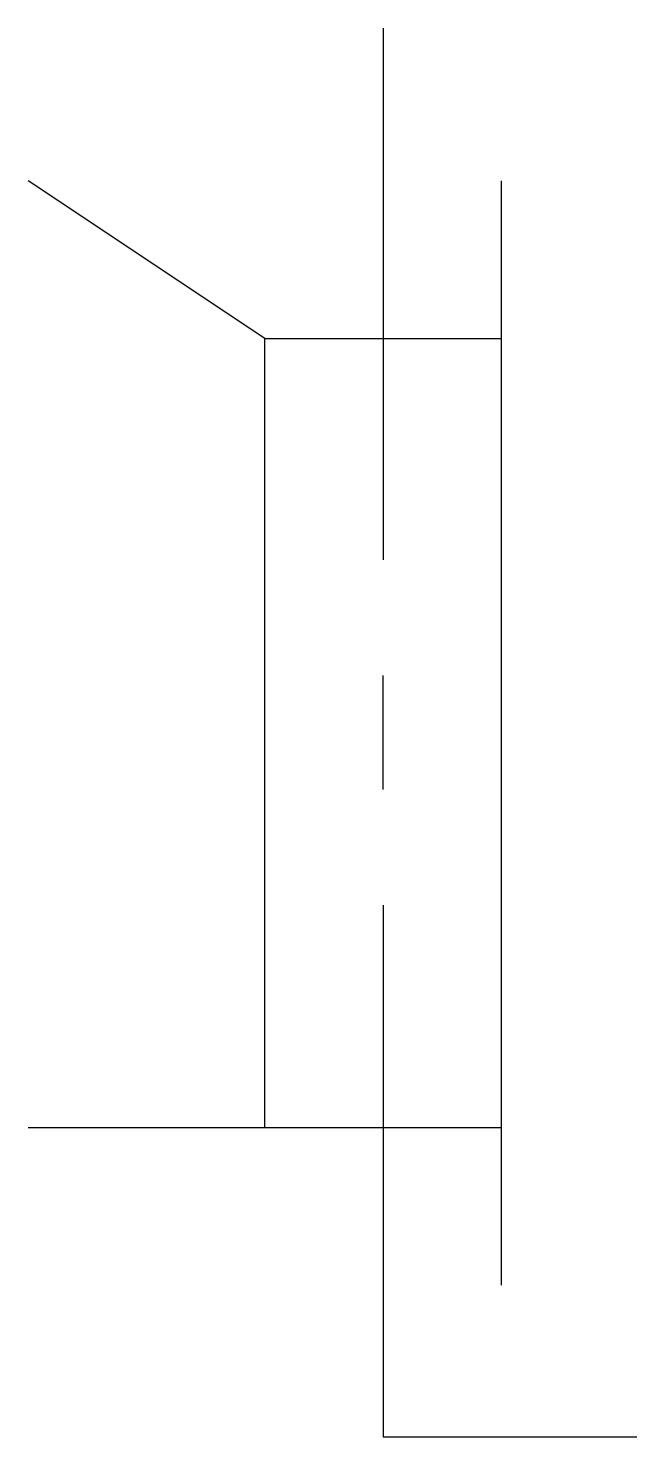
# Model space of a CAD drawing. Extents: x 675.711 to 675.837, y 1871.25 to 1871.541.
import ezdxf

# ---------------------------------------------------------------- set-up
doc = ezdxf.new("R2010")
doc.units = 0
doc.header["$LTSCALE"] = 96
doc.header["$MEASUREMENT"] = 0
doc.layers.get('0').update_dxf_attribs({"linetype": 'CONTINUOUS'})

msp = doc.modelspace()

# ---------------------------------------------------------------- linework, layer by layer
for p, q in [((675.78422, 1871.54081), (675.78422, 1871.43109)), ((675.78422, 1871.38373), (675.78422, 1871.40724)), ((675.78422, 1871.35988), (675.78422, 1871.25016)), ((675.78422, 1871.25016), (675.83652, 1871.25016))]:
    msp.add_line(p, q)
at = {"linetype": 'Continuous'}
for p, q in [((675.75981, 1871.47677), (675.71098, 1871.50932)), ((675.80864, 1871.28146), (675.80864, 1871.50932)), ((675.75981, 1871.47677), (675.80864, 1871.47677)), ((675.75981, 1871.31401), (675.75981, 1871.47677)), ((675.71098, 1871.31401), (675.75981, 1871.31401)), ((675.75981, 1871.31401), (675.80864, 1871.31401))]:
    msp.add_line(p, q, dxfattribs=at)

doc.saveas('drawing.dxf')
